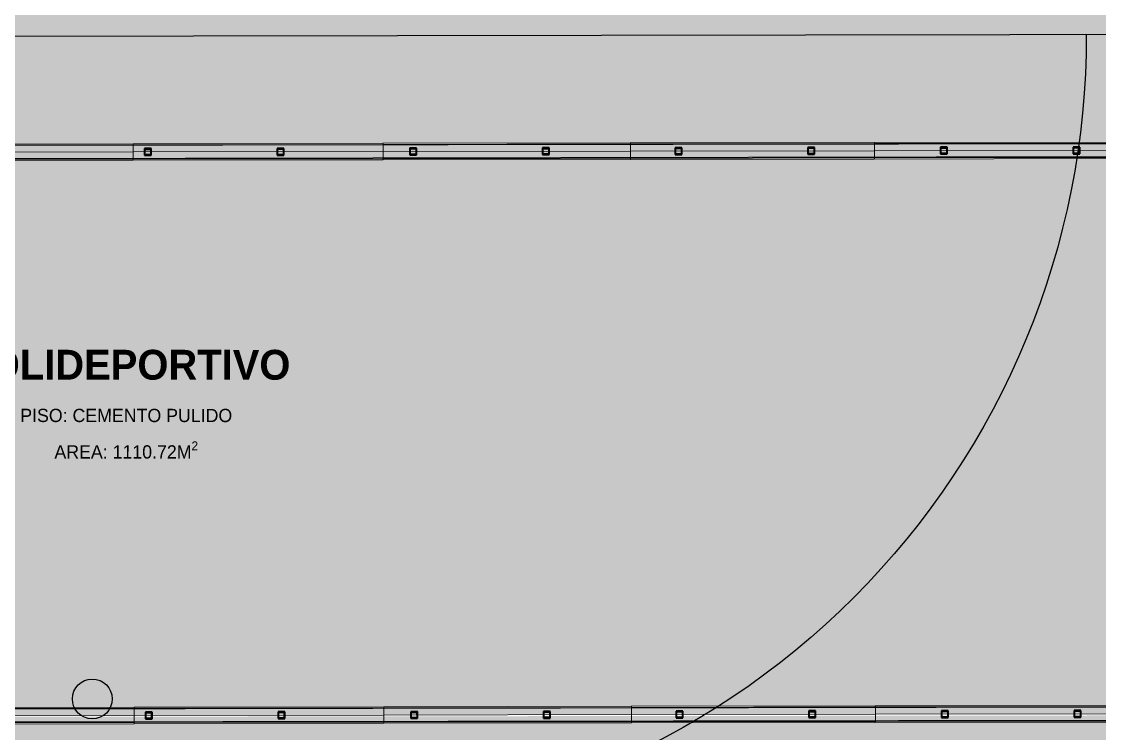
# Model space of a CAD drawing. Header units: inches. Extents: x 1693 to 10990, y 1878 to 5055.
# Drawn here: x 10308.17 to 10313.66, y 4368.1 to 4371.73 of the extents above; entities that cross this region are included whole.
import ezdxf

# ---------------------------------------------------------------- set-up
doc = ezdxf.new("R2010")
doc.units = ezdxf.units.IN
doc.linetypes.add('Rayas Pequeñas', pattern=[0.141111, 0.070556, -0.070556])
for name, color, linetype, lineweight in [('BLOQUE A-ZONAS_Pluma_Nº__1', 7, 'Continuous', 13), ('CUBIERTA CALAMINON Y TRANSLUCIDO_Pluma_Nº__19', 255, 'Continuous', 0), ('CUBIERTA CALAMINON Y TRANSLUCIDO_Pluma_Nº__60', 230, 'Continuous', 25)]:
    doc.layers.add(name, color=color, linetype=linetype, lineweight=lineweight)
doc.layers.add('BLOQUE E-MOBILIARIO', color=7, linetype='Continuous')
doc.layers.add('BLOQUE E-MOBILIARIO_Pluma_Nº__28', color=7, linetype='Continuous', lineweight=35, true_color=0xa80f02)
doc.layers.add('CUBIERTA CALAMINON Y TRANSLUCIDO_Pluma_Nº__4', color=7, linetype='Continuous', lineweight=13, true_color=0x029e21)
doc.styles.add('Estilo_Generado_1', font='arialbd.ttf')
doc.styles.add('Estilo_Generado_2', font='arial.ttf')
pattern_1 = [(45, (0, 0), (-0.079549513, 0.079549513), []), (45, (-0.02652, 0.02652), (-0.079549513, 0.079549513), [])]

# ---------------------------------------------------------------- blocks, each defined once
blk = doc.blocks.new('SHS Conf en Caliente V 23[75]', base_point=(-2.4743, -389.6491))
at = {"layer": 'BLOQUE E-MOBILIARIO', "linetype": 'Continuous', "lineweight": 0, "true_color": 0xffffff}
h = blk.add_hatch(dxfattribs=at)
h.set_pattern_fill('ACERO', style=0, pattern_type=2)
h.set_pattern_definition(pattern_1)
h.paths.add_polyline_path([(-2.4425, -389.6335), (-2.4898, -389.6174), (-2.506, -389.6647), (-2.4587, -389.6809)])
h.paths.add_polyline_path([(-2.4463, -389.6354), (-2.4606, -389.6771), (-2.5022, -389.6628), (-2.488, -389.6212)], flags=0)
at = {"layer": 'BLOQUE E-MOBILIARIO_Pluma_Nº__28', "color": 14, "linetype": 'Rayas Pequeñas', "lineweight": 35, "true_color": 0xa80f02}
for p, q in [((-2.4898, -389.6174), (-2.506, -389.6647)), ((-2.4425, -389.6335), (-2.4898, -389.6174)), ((-2.506, -389.6647), (-2.4587, -389.6809)), ((-2.5022, -389.6628), (-2.488, -389.6212)), ((-2.4606, -389.6771), (-2.5022, -389.6628)), ((-2.488, -389.6212), (-2.4463, -389.6354)), ((-2.4463, -389.6354), (-2.4606, -389.6771)), ((-2.4587, -389.6809), (-2.4425, -389.6335))]:
    blk.add_line(p, q, dxfattribs=at)
blk = doc.blocks.new('SHS Conf en Caliente V 23[76]', base_point=(-1.5279, -389.9723))
at = {"layer": 'BLOQUE E-MOBILIARIO', "linetype": 'Continuous', "lineweight": 0, "true_color": 0xffffff}
h = blk.add_hatch(dxfattribs=at)
h.set_pattern_fill('ACERO', style=0, pattern_type=2)
h.set_pattern_definition(pattern_1)
h.paths.add_polyline_path([(-1.4962, -389.9567), (-1.5435, -389.9405), (-1.5596, -389.9878), (-1.5123, -390.004)])
h.paths.add_polyline_path([(-1.5, -389.9585), (-1.5142, -390.0002), (-1.5558, -389.986), (-1.5416, -389.9443)], flags=0)
at = {"layer": 'BLOQUE E-MOBILIARIO_Pluma_Nº__28', "color": 14, "linetype": 'Rayas Pequeñas', "lineweight": 35, "true_color": 0xa80f02}
for p, q in [((-1.5435, -389.9405), (-1.5596, -389.9878)), ((-1.5558, -389.986), (-1.5416, -389.9443)), ((-1.4962, -389.9567), (-1.5435, -389.9405)), ((-1.5416, -389.9443), (-1.5, -389.9585)), ((-1.5596, -389.9878), (-1.5123, -390.004)), ((-1.5142, -390.0002), (-1.5558, -389.986)), ((-1.5, -389.9585), (-1.5142, -390.0002)), ((-1.5123, -390.004), (-1.4962, -389.9567))]:
    blk.add_line(p, q, dxfattribs=at)
blk = doc.blocks.new('SHS Conf en Caliente V 23[77]', base_point=(-0.5816, -390.2954))
at = {"layer": 'BLOQUE E-MOBILIARIO', "linetype": 'Continuous', "lineweight": 0, "true_color": 0xffffff}
h = blk.add_hatch(dxfattribs=at)
h.set_pattern_fill('ACERO', style=0, pattern_type=2)
h.set_pattern_definition(pattern_1)
h.paths.add_polyline_path([(-0.5498, -390.2798), (-0.5971, -390.2636), (-0.6133, -390.311), (-0.566, -390.3271)])
h.paths.add_polyline_path([(-0.5536, -390.2817), (-0.5678, -390.3233), (-0.6095, -390.3091), (-0.5953, -390.2675)], flags=0)
at = {"layer": 'BLOQUE E-MOBILIARIO_Pluma_Nº__28', "color": 14, "linetype": 'Rayas Pequeñas', "lineweight": 35, "true_color": 0xa80f02}
for p, q in [((-0.5971, -390.2636), (-0.6133, -390.311)), ((-0.6095, -390.3091), (-0.5953, -390.2675)), ((-0.5498, -390.2798), (-0.5971, -390.2636)), ((-0.5953, -390.2675), (-0.5536, -390.2817)), ((-0.6133, -390.311), (-0.566, -390.3271)), ((-0.5678, -390.3233), (-0.6095, -390.3091)), ((-0.5536, -390.2817), (-0.5678, -390.3233)), ((-0.566, -390.3271), (-0.5498, -390.2798))]:
    blk.add_line(p, q, dxfattribs=at)
blk = doc.blocks.new('SHS Conf en Caliente V 23[78]', base_point=(0.3648, -390.6185))
at = {"layer": 'BLOQUE E-MOBILIARIO', "linetype": 'Continuous', "lineweight": 0, "true_color": 0xffffff}
h = blk.add_hatch(dxfattribs=at)
h.set_pattern_fill('ACERO', style=0, pattern_type=2)
h.set_pattern_definition(pattern_1)
h.paths.add_polyline_path([(0.3965, -390.6029), (0.3492, -390.5868), (0.3331, -390.6341), (0.3804, -390.6503)])
h.paths.add_polyline_path([(0.3927, -390.6048), (0.3785, -390.6464), (0.3369, -390.6322), (0.3511, -390.5906)], flags=0)
at = {"layer": 'BLOQUE E-MOBILIARIO_Pluma_Nº__28', "color": 14, "linetype": 'Rayas Pequeñas', "lineweight": 35, "true_color": 0xa80f02}
for p, q in [((0.3492, -390.5868), (0.3331, -390.6341)), ((0.3369, -390.6322), (0.3511, -390.5906)), ((0.3965, -390.6029), (0.3492, -390.5868)), ((0.3511, -390.5906), (0.3927, -390.6048)), ((0.3331, -390.6341), (0.3804, -390.6503)), ((0.3785, -390.6464), (0.3369, -390.6322)), ((0.3927, -390.6048), (0.3785, -390.6464)), ((0.3804, -390.6503), (0.3965, -390.6029))]:
    blk.add_line(p, q, dxfattribs=at)
blk = doc.blocks.new('SHS Conf en Caliente V 23[79]', base_point=(1.3112, -390.9416))
at = {"layer": 'BLOQUE E-MOBILIARIO', "linetype": 'Continuous', "lineweight": 0, "true_color": 0xffffff}
h = blk.add_hatch(dxfattribs=at)
h.set_pattern_fill('ACERO', style=0, pattern_type=2)
h.set_pattern_definition(pattern_1)
h.paths.add_polyline_path([(1.3429, -390.9261), (1.2956, -390.9099), (1.2794, -390.9572), (1.3267, -390.9734)])
h.paths.add_polyline_path([(1.3391, -390.9279), (1.3249, -390.9696), (1.2832, -390.9554), (1.2974, -390.9137)], flags=0)
at = {"layer": 'BLOQUE E-MOBILIARIO_Pluma_Nº__28', "color": 14, "linetype": 'Rayas Pequeñas', "lineweight": 35, "true_color": 0xa80f02}
for p, q in [((1.2956, -390.9099), (1.2794, -390.9572)), ((1.2832, -390.9554), (1.2974, -390.9137)), ((1.3429, -390.9261), (1.2956, -390.9099)), ((1.2974, -390.9137), (1.3391, -390.9279)), ((1.2794, -390.9572), (1.3267, -390.9734)), ((1.3249, -390.9696), (1.2832, -390.9554)), ((1.3391, -390.9279), (1.3249, -390.9696)), ((1.3267, -390.9734), (1.3429, -390.9261))]:
    blk.add_line(p, q, dxfattribs=at)
blk = doc.blocks.new('SHS Conf en Caliente V 23[80]', base_point=(2.2575, -391.2648))
at = {"layer": 'BLOQUE E-MOBILIARIO', "linetype": 'Continuous', "lineweight": 0, "true_color": 0xffffff}
h = blk.add_hatch(dxfattribs=at)
h.set_pattern_fill('ACERO', style=0, pattern_type=2)
h.set_pattern_definition(pattern_1)
h.paths.add_polyline_path([(2.2892, -391.2492), (2.2419, -391.233), (2.2258, -391.2804), (2.2731, -391.2965)])
h.paths.add_polyline_path([(2.2854, -391.2511), (2.2712, -391.2927), (2.2296, -391.2785), (2.2438, -391.2368)], flags=0)
at = {"layer": 'BLOQUE E-MOBILIARIO_Pluma_Nº__28', "color": 14, "linetype": 'Rayas Pequeñas', "lineweight": 35, "true_color": 0xa80f02}
for p, q in [((2.2419, -391.233), (2.2258, -391.2804)), ((2.2296, -391.2785), (2.2438, -391.2368)), ((2.2892, -391.2492), (2.2419, -391.233)), ((2.2438, -391.2368), (2.2854, -391.2511)), ((2.2258, -391.2804), (2.2731, -391.2965)), ((2.2712, -391.2927), (2.2296, -391.2785)), ((2.2854, -391.2511), (2.2712, -391.2927)), ((2.2731, -391.2965), (2.2892, -391.2492))]:
    blk.add_line(p, q, dxfattribs=at)
blk = doc.blocks.new('SHS Conf en Caliente V 23[81]', base_point=(3.2039, -391.5879))
at = {"layer": 'BLOQUE E-MOBILIARIO', "linetype": 'Continuous', "lineweight": 0, "true_color": 0xffffff}
h = blk.add_hatch(dxfattribs=at)
h.set_pattern_fill('ACERO', style=0, pattern_type=2)
h.set_pattern_definition(pattern_1)
h.paths.add_polyline_path([(3.2356, -391.5723), (3.1883, -391.5562), (3.1721, -391.6035), (3.2194, -391.6196)])
h.paths.add_polyline_path([(3.2318, -391.5742), (3.2176, -391.6158), (3.1759, -391.6016), (3.1902, -391.56)], flags=0)
at = {"layer": 'BLOQUE E-MOBILIARIO_Pluma_Nº__28', "color": 14, "linetype": 'Rayas Pequeñas', "lineweight": 35, "true_color": 0xa80f02}
for p, q in [((3.1883, -391.5562), (3.1721, -391.6035)), ((3.1759, -391.6016), (3.1902, -391.56)), ((3.2356, -391.5723), (3.1883, -391.5562)), ((3.1902, -391.56), (3.2318, -391.5742)), ((3.1721, -391.6035), (3.2194, -391.6196)), ((3.2176, -391.6158), (3.1759, -391.6016)), ((3.2318, -391.5742), (3.2176, -391.6158)), ((3.2194, -391.6196), (3.2356, -391.5723))]:
    blk.add_line(p, q, dxfattribs=at)
blk = doc.blocks.new('SHS Conf en Caliente V 23[82]', base_point=(4.1502, -391.911))
at = {"layer": 'BLOQUE E-MOBILIARIO', "linetype": 'Continuous', "lineweight": 0, "true_color": 0xffffff}
h = blk.add_hatch(dxfattribs=at)
h.set_pattern_fill('ACERO', style=0, pattern_type=2)
h.set_pattern_definition(pattern_1)
h.paths.add_polyline_path([(4.182, -391.8954), (4.1346, -391.8793), (4.1185, -391.9266), (4.1658, -391.9428)])
h.paths.add_polyline_path([(4.1782, -391.8973), (4.1639, -391.939), (4.1223, -391.9247), (4.1365, -391.8831)], flags=0)
at = {"layer": 'BLOQUE E-MOBILIARIO_Pluma_Nº__28', "color": 14, "linetype": 'Rayas Pequeñas', "lineweight": 35, "true_color": 0xa80f02}
for p, q in [((4.1346, -391.8793), (4.1185, -391.9266)), ((4.1223, -391.9247), (4.1365, -391.8831)), ((4.182, -391.8954), (4.1346, -391.8793)), ((4.1365, -391.8831), (4.1782, -391.8973)), ((4.1185, -391.9266), (4.1658, -391.9428)), ((4.1639, -391.939), (4.1223, -391.9247)), ((4.1782, -391.8973), (4.1639, -391.939)), ((4.1658, -391.9428), (4.182, -391.8954))]:
    blk.add_line(p, q, dxfattribs=at)
blk = doc.blocks.new('SHS Conf en Caliente V 23[104]', base_point=(-3.8476, -393.6711))
at = {"layer": 'BLOQUE E-MOBILIARIO', "linetype": 'Continuous', "lineweight": 0, "true_color": 0xffffff}
h = blk.add_hatch(dxfattribs=at)
h.set_pattern_fill('ACERO', style=0, pattern_type=2)
h.set_pattern_definition(pattern_1)
h.paths.add_polyline_path([(-3.8158, -393.6556), (-3.8631, -393.6394), (-3.8793, -393.6867), (-3.832, -393.7029)])
h.paths.add_polyline_path([(-3.8196, -393.6574), (-3.8338, -393.6991), (-3.8755, -393.6849), (-3.8613, -393.6432)], flags=0)
at = {"layer": 'BLOQUE E-MOBILIARIO_Pluma_Nº__28', "color": 14, "linetype": 'Rayas Pequeñas', "lineweight": 35, "true_color": 0xa80f02}
for p, q in [((-3.8631, -393.6394), (-3.8793, -393.6867)), ((-3.8755, -393.6849), (-3.8613, -393.6432)), ((-3.8158, -393.6556), (-3.8631, -393.6394)), ((-3.8613, -393.6432), (-3.8196, -393.6574)), ((-3.8196, -393.6574), (-3.8338, -393.6991)), ((-3.832, -393.7029), (-3.8158, -393.6556)), ((-3.8793, -393.6867), (-3.832, -393.7029)), ((-3.8338, -393.6991), (-3.8755, -393.6849))]:
    blk.add_line(p, q, dxfattribs=at)
blk = doc.blocks.new('SHS Conf en Caliente V 23[105]', base_point=(-2.9012, -393.9943))
at = {"layer": 'BLOQUE E-MOBILIARIO', "linetype": 'Continuous', "lineweight": 0, "true_color": 0xffffff}
h = blk.add_hatch(dxfattribs=at)
h.set_pattern_fill('ACERO', style=0, pattern_type=2)
h.set_pattern_definition(pattern_1)
h.paths.add_polyline_path([(-2.8695, -393.9787), (-2.9168, -393.9625), (-2.9329, -394.0098), (-2.8856, -394.026)])
h.paths.add_polyline_path([(-2.8733, -393.9806), (-2.8875, -394.0222), (-2.9291, -394.008), (-2.9149, -393.9663)], flags=0)
at = {"layer": 'BLOQUE E-MOBILIARIO_Pluma_Nº__28', "color": 14, "linetype": 'Rayas Pequeñas', "lineweight": 35, "true_color": 0xa80f02}
for p, q in [((-2.9168, -393.9625), (-2.9329, -394.0098)), ((-2.9291, -394.008), (-2.9149, -393.9663)), ((-2.8695, -393.9787), (-2.9168, -393.9625)), ((-2.9149, -393.9663), (-2.8733, -393.9806)), ((-2.8733, -393.9806), (-2.8875, -394.0222)), ((-2.8856, -394.026), (-2.8695, -393.9787)), ((-2.9329, -394.0098), (-2.8856, -394.026)), ((-2.8875, -394.0222), (-2.9291, -394.008))]:
    blk.add_line(p, q, dxfattribs=at)
blk = doc.blocks.new('SHS Conf en Caliente V 23[106]', base_point=(-1.9548, -394.3174))
at = {"layer": 'BLOQUE E-MOBILIARIO', "linetype": 'Continuous', "lineweight": 0, "true_color": 0xffffff}
h = blk.add_hatch(dxfattribs=at)
h.set_pattern_fill('ACERO', style=0, pattern_type=2)
h.set_pattern_definition(pattern_1)
h.paths.add_polyline_path([(-1.9231, -394.3018), (-1.9704, -394.2857), (-1.9866, -394.333), (-1.9393, -394.3491)])
h.paths.add_polyline_path([(-1.9269, -394.3037), (-1.9411, -394.3453), (-1.9828, -394.3311), (-1.9686, -394.2895)], flags=0)
at = {"layer": 'BLOQUE E-MOBILIARIO_Pluma_Nº__28', "color": 14, "linetype": 'Rayas Pequeñas', "lineweight": 35, "true_color": 0xa80f02}
for p, q in [((-1.9704, -394.2857), (-1.9866, -394.333)), ((-1.9828, -394.3311), (-1.9686, -394.2895)), ((-1.9411, -394.3453), (-1.9828, -394.3311)), ((-1.9231, -394.3018), (-1.9704, -394.2857)), ((-1.9686, -394.2895), (-1.9269, -394.3037)), ((-1.9269, -394.3037), (-1.9411, -394.3453)), ((-1.9393, -394.3491), (-1.9231, -394.3018)), ((-1.9866, -394.333), (-1.9393, -394.3491))]:
    blk.add_line(p, q, dxfattribs=at)
blk = doc.blocks.new('SHS Conf en Caliente V 23[107]', base_point=(-1.0085, -394.6405))
at = {"layer": 'BLOQUE E-MOBILIARIO', "linetype": 'Continuous', "lineweight": 0, "true_color": 0xffffff}
h = blk.add_hatch(dxfattribs=at)
h.set_pattern_fill('ACERO', style=0, pattern_type=2)
h.set_pattern_definition(pattern_1)
h.paths.add_polyline_path([(-0.9768, -394.6249), (-1.0241, -394.6088), (-1.0402, -394.6561), (-0.9929, -394.6723)])
h.paths.add_polyline_path([(-0.9806, -394.6268), (-0.9948, -394.6685), (-1.0364, -394.6542), (-1.0222, -394.6126)], flags=0)
at = {"layer": 'BLOQUE E-MOBILIARIO_Pluma_Nº__28', "color": 14, "linetype": 'Rayas Pequeñas', "lineweight": 35, "true_color": 0xa80f02}
for p, q in [((-1.0241, -394.6088), (-1.0402, -394.6561)), ((-1.0402, -394.6561), (-0.9929, -394.6723)), ((-1.0364, -394.6542), (-1.0222, -394.6126)), ((-0.9948, -394.6685), (-1.0364, -394.6542)), ((-0.9768, -394.6249), (-1.0241, -394.6088)), ((-1.0222, -394.6126), (-0.9806, -394.6268)), ((-0.9806, -394.6268), (-0.9948, -394.6685)), ((-0.9929, -394.6723), (-0.9768, -394.6249))]:
    blk.add_line(p, q, dxfattribs=at)
blk = doc.blocks.new('SHS Conf en Caliente V 23[108]', base_point=(-0.0621, -394.9637))
at = {"layer": 'BLOQUE E-MOBILIARIO', "linetype": 'Continuous', "lineweight": 0, "true_color": 0xffffff}
h = blk.add_hatch(dxfattribs=at)
h.set_pattern_fill('ACERO', style=0, pattern_type=2)
h.set_pattern_definition(pattern_1)
h.paths.add_polyline_path([(-0.0304, -394.9481), (-0.0777, -394.9319), (-0.0939, -394.9792), (-0.0466, -394.9954)])
h.paths.add_polyline_path([(-0.0342, -394.9499), (-0.0484, -394.9916), (-0.0901, -394.9774), (-0.0758, -394.9357)], flags=0)
at = {"layer": 'BLOQUE E-MOBILIARIO_Pluma_Nº__28', "color": 14, "linetype": 'Rayas Pequeñas', "lineweight": 35, "true_color": 0xa80f02}
for p, q in [((-0.0777, -394.9319), (-0.0939, -394.9792)), ((-0.0939, -394.9792), (-0.0466, -394.9954)), ((-0.0901, -394.9774), (-0.0758, -394.9357)), ((-0.0484, -394.9916), (-0.0901, -394.9774)), ((-0.0304, -394.9481), (-0.0777, -394.9319)), ((-0.0758, -394.9357), (-0.0342, -394.9499)), ((-0.0342, -394.9499), (-0.0484, -394.9916)), ((-0.0466, -394.9954), (-0.0304, -394.9481))]:
    blk.add_line(p, q, dxfattribs=at)
blk = doc.blocks.new('SHS Conf en Caliente V 23[109]', base_point=(0.8842, -395.2868))
at = {"layer": 'BLOQUE E-MOBILIARIO', "linetype": 'Continuous', "lineweight": 0, "true_color": 0xffffff}
h = blk.add_hatch(dxfattribs=at)
h.set_pattern_fill('ACERO', style=0, pattern_type=2)
h.set_pattern_definition(pattern_1)
h.paths.add_polyline_path([(0.916, -395.2712), (0.8686, -395.255), (0.8525, -395.3024), (0.8998, -395.3185)])
h.paths.add_polyline_path([(0.9121, -395.2731), (0.8979, -395.3147), (0.8563, -395.3005), (0.8705, -395.2589)], flags=0)
at = {"layer": 'BLOQUE E-MOBILIARIO_Pluma_Nº__28', "color": 14, "linetype": 'Rayas Pequeñas', "lineweight": 35, "true_color": 0xa80f02}
for p, q in [((0.8686, -395.255), (0.8525, -395.3024)), ((0.8525, -395.3024), (0.8998, -395.3185)), ((0.8563, -395.3005), (0.8705, -395.2589)), ((0.8979, -395.3147), (0.8563, -395.3005)), ((0.916, -395.2712), (0.8686, -395.255)), ((0.8705, -395.2589), (0.9121, -395.2731)), ((0.9121, -395.2731), (0.8979, -395.3147)), ((0.8998, -395.3185), (0.916, -395.2712))]:
    blk.add_line(p, q, dxfattribs=at)
blk = doc.blocks.new('SHS Conf en Caliente V 23[110]', base_point=(1.8306, -395.6099))
at = {"layer": 'BLOQUE E-MOBILIARIO', "linetype": 'Continuous', "lineweight": 0, "true_color": 0xffffff}
h = blk.add_hatch(dxfattribs=at)
h.set_pattern_fill('ACERO', style=0, pattern_type=2)
h.set_pattern_definition(pattern_1)
h.paths.add_polyline_path([(1.8623, -395.5943), (1.815, -395.5782), (1.7988, -395.6255), (1.8462, -395.6416)])
h.paths.add_polyline_path([(1.8585, -395.5962), (1.8443, -395.6378), (1.8026, -395.6236), (1.8169, -395.582)], flags=0)
at = {"layer": 'BLOQUE E-MOBILIARIO_Pluma_Nº__28', "color": 14, "linetype": 'Rayas Pequeñas', "lineweight": 35, "true_color": 0xa80f02}
for p, q in [((1.815, -395.5782), (1.7988, -395.6255)), ((1.7988, -395.6255), (1.8462, -395.6416)), ((1.8026, -395.6236), (1.8169, -395.582)), ((1.8443, -395.6378), (1.8026, -395.6236)), ((1.8623, -395.5943), (1.815, -395.5782)), ((1.8169, -395.582), (1.8585, -395.5962)), ((1.8585, -395.5962), (1.8443, -395.6378)), ((1.8462, -395.6416), (1.8623, -395.5943))]:
    blk.add_line(p, q, dxfattribs=at)
blk = doc.blocks.new('SHS Conf en Caliente V 23[111]', base_point=(2.7769, -395.933))
at = {"layer": 'BLOQUE E-MOBILIARIO', "linetype": 'Continuous', "lineweight": 0, "true_color": 0xffffff}
h = blk.add_hatch(dxfattribs=at)
h.set_pattern_fill('ACERO', style=0, pattern_type=2)
h.set_pattern_definition(pattern_1)
h.paths.add_polyline_path([(2.8087, -395.9175), (2.7613, -395.9013), (2.7452, -395.9486), (2.7925, -395.9648)])
h.paths.add_polyline_path([(2.8049, -395.9193), (2.7906, -395.961), (2.749, -395.9467), (2.7632, -395.9051)], flags=0)
at = {"layer": 'BLOQUE E-MOBILIARIO_Pluma_Nº__28', "color": 14, "linetype": 'Rayas Pequeñas', "lineweight": 35, "true_color": 0xa80f02}
for p, q in [((2.7613, -395.9013), (2.7452, -395.9486)), ((2.7452, -395.9486), (2.7925, -395.9648)), ((2.749, -395.9467), (2.7632, -395.9051)), ((2.7906, -395.961), (2.749, -395.9467)), ((2.8087, -395.9175), (2.7613, -395.9013)), ((2.7632, -395.9051), (2.8049, -395.9193)), ((2.8049, -395.9193), (2.7906, -395.961)), ((2.7925, -395.9648), (2.8087, -395.9175))]:
    blk.add_line(p, q, dxfattribs=at)

msp = doc.modelspace()

# ---------------------------------------------------------------- hatches: boundary and pattern name
at = {"layer": 'CUBIERTA CALAMINON Y TRANSLUCIDO_Pluma_Nº__19', "linetype": 'Continuous', "lineweight": 0}
h = msp.add_hatch(color=255, dxfattribs=at)
h.set_gradient(color1=(199, 200, 202), color2=(0, 0, 0), one_color=1, name='INVCYLINDER')
h.paths.add_polyline_path([(10295.9406, 4374.2475), (10295.9395, 4371.009), (10295.9393, 4371.009), (10297.8474, 4371.0087), (10317.9796, 4371.0778), (10317.9776, 4374.2738)])
h = msp.add_hatch(color=255, dxfattribs=at)
h.set_gradient(color1=(255, 255, 255), color2=(0, 0, 0), one_color=1, name='INVCYLINDER')
h.paths.add_polyline_path([(10295.946, 4371.041), (10295.9443, 4368.1721), (10317.9842, 4368.2089), (10317.983, 4371.0673)])
h = msp.add_hatch(color=255, dxfattribs=at)
h.set_gradient(color1=(199, 200, 202), color2=(0, 0, 0), one_color=1, name='INVCYLINDER')
h.paths.add_polyline_path([(10295.9508, 4368.1721), (10295.949, 4365.3032), (10317.9889, 4365.34), (10317.9878, 4368.1984)])

# ---------------------------------------------------------------- linework, layer by layer
at = {"layer": 'CUBIERTA CALAMINON Y TRANSLUCIDO_Pluma_Nº__4', "color": 104, "linetype": 'Continuous', "lineweight": 5, "true_color": 0x029e21, "flags": 128}
for points in [[(10297.1504, 4371.0798), (10297.7401, 4371.0808), (10298.8557, 4371.0827), (10300.0108, 4371.0846), (10301.2002, 4371.0866), (10302.4184, 4371.0886), (10303.6598, 4371.0907), (10304.9186, 4371.0928), (10306.1892, 4371.0949), (10307.4656, 4371.0971), (10308.742, 4371.0992), (10310.0126, 4371.1013), (10311.2714, 4371.1034), (10312.5128, 4371.1055), (10313.731, 4371.1075), (10314.9204, 4371.1095), (10316.0755, 4371.1114), (10317.1911, 4371.1133), (10317.7807, 4371.1143)], [(10317.7781, 4371.1197), (10316.073, 4371.1168), (10314.9182, 4371.1149), (10313.7292, 4371.1129), (10312.5113, 4371.1109), (10311.2703, 4371.1088), (10310.0118, 4371.1067), (10308.7416, 4371.1046), (10307.4656, 4371.1025), (10306.1895, 4371.1003), (10304.9193, 4371.0982), (10303.6608, 4371.0961), (10302.4198, 4371.094), (10301.202, 4371.092), (10300.013, 4371.09), (10298.8581, 4371.0881), (10297.1531, 4371.0852)], [(10315.753, 4371.1109), (10314.9204, 4371.1095), (10313.731, 4371.1075), (10312.5128, 4371.1055), (10311.2714, 4371.1034), (10310.0126, 4371.1013), (10308.742, 4371.0992), (10307.4656, 4371.0971), (10306.1892, 4371.0949), (10304.9186, 4371.0928), (10303.6598, 4371.0907), (10302.4184, 4371.0886), (10301.2002, 4371.0866), (10300.0108, 4371.0846), (10299.1782, 4371.0832)], [(10315.7403, 4371.1163), (10314.9182, 4371.1149), (10313.7292, 4371.1129), (10312.5113, 4371.1109), (10311.2703, 4371.1088), (10310.0118, 4371.1067), (10308.7416, 4371.1046), (10307.4656, 4371.1025), (10306.1895, 4371.1003), (10304.9193, 4371.0982), (10303.6608, 4371.0961), (10302.4198, 4371.094), (10301.202, 4371.092), (10300.013, 4371.09), (10299.1908, 4371.0886)], [(10308.7416, 4371.1046), (10308.7417, 4371.1045), (10308.7418, 4371.1042), (10308.7418, 4371.1037), (10308.7419, 4371.103), (10308.7419, 4371.1022), (10308.742, 4371.1012), (10308.742, 4371.1002), (10308.742, 4371.0992), (10308.7421, 4371.0624), (10308.7421, 4371.0256), (10308.7421, 4371.0245), (10308.7421, 4371.0235), (10308.7421, 4371.0226), (10308.742, 4371.0218), (10308.742, 4371.0211), (10308.7419, 4371.0206), (10308.7418, 4371.0203), (10308.7418, 4371.0202)], [(10308.7416, 4371.1046), (10308.7417, 4371.1045), (10308.7418, 4371.1042), (10308.7418, 4371.1037), (10308.7419, 4371.103), (10308.7419, 4371.1022), (10308.742, 4371.1012), (10308.742, 4371.1002), (10308.742, 4371.0992), (10308.7421, 4371.0624), (10308.7421, 4371.0256), (10308.7421, 4371.0245), (10308.7421, 4371.0235), (10308.7421, 4371.0226), (10308.742, 4371.0218), (10308.742, 4371.0211), (10308.7419, 4371.0206), (10308.7418, 4371.0203), (10308.7418, 4371.0202)], [(10310.0118, 4371.1067), (10310.012, 4371.1066), (10310.0121, 4371.1063), (10310.0122, 4371.1058), (10310.0123, 4371.1051), (10310.0124, 4371.1043), (10310.0125, 4371.1034), (10310.0125, 4371.1024), (10310.0126, 4371.1013), (10310.0126, 4371.0645), (10310.0127, 4371.0277), (10310.0127, 4371.0267), (10310.0126, 4371.0257), (10310.0126, 4371.0247), (10310.0125, 4371.0239), (10310.0124, 4371.0232), (10310.0122, 4371.0227), (10310.0121, 4371.0224), (10310.012, 4371.0223)], [(10310.0118, 4371.1067), (10310.012, 4371.1066), (10310.0121, 4371.1063), (10310.0122, 4371.1058), (10310.0123, 4371.1051), (10310.0124, 4371.1043), (10310.0125, 4371.1034), (10310.0125, 4371.1024), (10310.0126, 4371.1013), (10310.0126, 4371.0645), (10310.0127, 4371.0277), (10310.0127, 4371.0267), (10310.0126, 4371.0257), (10310.0126, 4371.0247), (10310.0125, 4371.0239), (10310.0124, 4371.0232), (10310.0122, 4371.0227), (10310.0121, 4371.0224), (10310.012, 4371.0223)], [(10311.2703, 4371.1088), (10311.2705, 4371.1087), (10311.2707, 4371.1084), (10311.2709, 4371.1079), (10311.2711, 4371.1072), (10311.2712, 4371.1064), (10311.2713, 4371.1055), (10311.2714, 4371.1045), (10311.2714, 4371.1034), (10311.2715, 4371.0666), (10311.2715, 4371.0298), (10311.2715, 4371.0288), (10311.2715, 4371.0278), (10311.2714, 4371.0268), (10311.2712, 4371.026), (10311.2711, 4371.0253), (10311.2709, 4371.0248), (10311.2707, 4371.0245), (10311.2705, 4371.0244)], [(10311.2703, 4371.1088), (10311.2705, 4371.1087), (10311.2707, 4371.1084), (10311.2709, 4371.1079), (10311.2711, 4371.1072), (10311.2712, 4371.1064), (10311.2713, 4371.1055), (10311.2714, 4371.1045), (10311.2714, 4371.1034), (10311.2715, 4371.0666), (10311.2715, 4371.0298), (10311.2715, 4371.0288), (10311.2715, 4371.0278), (10311.2714, 4371.0268), (10311.2712, 4371.026), (10311.2711, 4371.0253), (10311.2709, 4371.0248), (10311.2707, 4371.0245), (10311.2705, 4371.0244)], [(10312.5113, 4371.1109), (10312.5116, 4371.1108), (10312.5119, 4371.1105), (10312.5121, 4371.11), (10312.5124, 4371.1093), (10312.5125, 4371.1085), (10312.5127, 4371.1075), (10312.5128, 4371.1065), (10312.5128, 4371.1055), (10312.5128, 4371.0687), (10312.5129, 4371.0319), (10312.5129, 4371.0308), (10312.5128, 4371.0298), (10312.5127, 4371.0289), (10312.5125, 4371.0281), (10312.5123, 4371.0274), (10312.512, 4371.0269), (10312.5117, 4371.0266), (10312.5115, 4371.0265)], [(10312.5113, 4371.1109), (10312.5116, 4371.1108), (10312.5119, 4371.1105), (10312.5121, 4371.11), (10312.5124, 4371.1093), (10312.5125, 4371.1085), (10312.5127, 4371.1075), (10312.5128, 4371.1065), (10312.5128, 4371.1055), (10312.5128, 4371.0687), (10312.5129, 4371.0319), (10312.5129, 4371.0308), (10312.5128, 4371.0298), (10312.5127, 4371.0289), (10312.5125, 4371.0281), (10312.5123, 4371.0274), (10312.512, 4371.0269), (10312.5117, 4371.0266), (10312.5115, 4371.0265)], [(10317.7809, 4371.0407), (10316.0756, 4371.0378), (10314.9205, 4371.0359), (10313.7311, 4371.0339), (10312.5129, 4371.0319), (10311.2715, 4371.0298), (10310.0127, 4371.0277), (10308.7421, 4371.0256), (10307.4657, 4371.0235), (10306.1893, 4371.0213), (10304.9187, 4371.0192), (10303.6599, 4371.0171), (10302.4185, 4371.015), (10301.2003, 4371.013), (10300.0109, 4371.011), (10298.8558, 4371.0091), (10297.1506, 4371.0062)], [(10317.7782, 4371.0353), (10316.0732, 4371.0324), (10314.9183, 4371.0305), (10313.7293, 4371.0285), (10312.5115, 4371.0265), (10311.2705, 4371.0244), (10310.012, 4371.0223), (10308.7418, 4371.0202), (10307.4657, 4371.0181), (10306.1897, 4371.0159), (10304.9195, 4371.0138), (10303.661, 4371.0117), (10302.42, 4371.0096), (10301.2021, 4371.0076), (10300.0131, 4371.0056), (10298.8583, 4371.0037), (10297.1532, 4371.0008)], [(10315.7531, 4371.0373), (10314.9205, 4371.0359), (10313.7311, 4371.0339), (10312.5129, 4371.0319), (10311.2715, 4371.0298), (10310.0127, 4371.0277), (10308.7421, 4371.0256), (10307.4657, 4371.0235), (10306.1893, 4371.0213), (10304.9187, 4371.0192), (10303.6599, 4371.0171), (10302.4185, 4371.015), (10301.2003, 4371.013), (10300.0109, 4371.011), (10299.1783, 4371.0096)], [(10317.1911, 4371.0765), (10316.0756, 4371.0746), (10314.9204, 4371.0727), (10313.731, 4371.0707), (10312.5128, 4371.0687), (10311.2715, 4371.0666), (10310.0126, 4371.0645), (10308.7421, 4371.0624), (10307.4792, 4371.0603)], [(10315.7531, 4371.0741), (10314.9204, 4371.0727), (10313.731, 4371.0707), (10312.5128, 4371.0687), (10311.2715, 4371.0666), (10310.0126, 4371.0645), (10308.7421, 4371.0624), (10307.4792, 4371.0603)], [(10315.7405, 4371.0319), (10314.9183, 4371.0305), (10313.7293, 4371.0285), (10312.5115, 4371.0265), (10311.2705, 4371.0244), (10310.012, 4371.0223), (10308.7418, 4371.0202), (10307.4657, 4371.0181), (10306.1897, 4371.0159), (10304.9195, 4371.0138), (10303.661, 4371.0117), (10302.42, 4371.0096), (10301.2021, 4371.0076), (10300.0131, 4371.0056), (10299.191, 4371.0043)], [(10297.1552, 4368.2109), (10297.7449, 4368.2119), (10298.8605, 4368.2137), (10300.0156, 4368.2157), (10301.205, 4368.2177), (10302.4232, 4368.2197), (10303.6646, 4368.2218), (10304.9234, 4368.2239), (10306.194, 4368.226), (10307.4704, 4368.2281), (10308.7468, 4368.2303), (10310.0174, 4368.2324), (10311.2762, 4368.2345), (10312.5176, 4368.2366), (10313.7358, 4368.2386), (10314.9251, 4368.2406), (10316.0803, 4368.2425), (10317.1959, 4368.2444), (10317.7855, 4368.2453)], [(10317.7829, 4368.2507), (10316.0778, 4368.2479), (10314.923, 4368.246), (10313.7339, 4368.244), (10312.5161, 4368.242), (10311.2751, 4368.2399), (10310.0166, 4368.2378), (10308.7464, 4368.2357), (10307.4704, 4368.2335), (10306.1943, 4368.2314), (10304.9241, 4368.2293), (10303.6656, 4368.2272), (10302.4246, 4368.2251), (10301.2068, 4368.2231), (10300.0177, 4368.2211), (10298.8629, 4368.2192), (10297.1579, 4368.2163)], [(10315.7578, 4368.242), (10314.9251, 4368.2406), (10313.7358, 4368.2386), (10312.5176, 4368.2366), (10311.2762, 4368.2345), (10310.0174, 4368.2324), (10308.7468, 4368.2303), (10307.4704, 4368.2281), (10306.194, 4368.226), (10304.9234, 4368.2239), (10303.6646, 4368.2218), (10302.4232, 4368.2197), (10301.205, 4368.2177), (10300.0156, 4368.2157), (10299.183, 4368.2143)], [(10315.7451, 4368.2473), (10314.923, 4368.246), (10313.7339, 4368.244), (10312.5161, 4368.242), (10311.2751, 4368.2399), (10310.0166, 4368.2378), (10308.7464, 4368.2357), (10307.4704, 4368.2335), (10306.1943, 4368.2314), (10304.9241, 4368.2293), (10303.6656, 4368.2272), (10302.4246, 4368.2251), (10301.2068, 4368.2231), (10300.0177, 4368.2211), (10299.1956, 4368.2197)], [(10308.7464, 4368.2357), (10308.7465, 4368.2356), (10308.7466, 4368.2352), (10308.7466, 4368.2347), (10308.7467, 4368.2341), (10308.7467, 4368.2333), (10308.7468, 4368.2323), (10308.7468, 4368.2313), (10308.7468, 4368.2303), (10308.7469, 4368.1935), (10308.7469, 4368.1567), (10308.7469, 4368.1556), (10308.7469, 4368.1546), (10308.7469, 4368.1537), (10308.7468, 4368.1529), (10308.7468, 4368.1522), (10308.7467, 4368.1517), (10308.7466, 4368.1514), (10308.7466, 4368.1513)], [(10308.7464, 4368.2357), (10308.7465, 4368.2356), (10308.7466, 4368.2352), (10308.7466, 4368.2347), (10308.7467, 4368.2341), (10308.7467, 4368.2333), (10308.7468, 4368.2323), (10308.7468, 4368.2313), (10308.7468, 4368.2303), (10308.7469, 4368.1935), (10308.7469, 4368.1567), (10308.7469, 4368.1556), (10308.7469, 4368.1546), (10308.7469, 4368.1537), (10308.7468, 4368.1529), (10308.7468, 4368.1522), (10308.7467, 4368.1517), (10308.7466, 4368.1514), (10308.7466, 4368.1513)], [(10310.0166, 4368.2378), (10310.0168, 4368.2377), (10310.0169, 4368.2374), (10310.017, 4368.2369), (10310.0171, 4368.2362), (10310.0172, 4368.2354), (10310.0173, 4368.2344), (10310.0173, 4368.2334), (10310.0174, 4368.2324), (10310.0174, 4368.1956), (10310.0175, 4368.1588), (10310.0175, 4368.1577), (10310.0174, 4368.1567), (10310.0174, 4368.1558), (10310.0173, 4368.155), (10310.0172, 4368.1543), (10310.017, 4368.1538), (10310.0169, 4368.1535), (10310.0168, 4368.1534)], [(10310.0166, 4368.2378), (10310.0168, 4368.2377), (10310.0169, 4368.2374), (10310.017, 4368.2369), (10310.0171, 4368.2362), (10310.0172, 4368.2354), (10310.0173, 4368.2344), (10310.0173, 4368.2334), (10310.0174, 4368.2324), (10310.0174, 4368.1956), (10310.0175, 4368.1588), (10310.0175, 4368.1577), (10310.0174, 4368.1567), (10310.0174, 4368.1558), (10310.0173, 4368.155), (10310.0172, 4368.1543), (10310.017, 4368.1538), (10310.0169, 4368.1535), (10310.0168, 4368.1534)], [(10311.2751, 4368.2399), (10311.2753, 4368.2398), (10311.2755, 4368.2395), (10311.2757, 4368.239), (10311.2759, 4368.2383), (10311.276, 4368.2375), (10311.2761, 4368.2365), (10311.2762, 4368.2355), (10311.2762, 4368.2345), (10311.2763, 4368.1977), (10311.2763, 4368.1609), (10311.2763, 4368.1598), (10311.2762, 4368.1588), (10311.2761, 4368.1579), (10311.276, 4368.1571), (10311.2759, 4368.1564), (10311.2757, 4368.1559), (10311.2755, 4368.1556), (10311.2752, 4368.1555)], [(10311.2751, 4368.2399), (10311.2753, 4368.2398), (10311.2755, 4368.2395), (10311.2757, 4368.239), (10311.2759, 4368.2383), (10311.276, 4368.2375), (10311.2761, 4368.2365), (10311.2762, 4368.2355), (10311.2762, 4368.2345), (10311.2763, 4368.1977), (10311.2763, 4368.1609), (10311.2763, 4368.1598), (10311.2762, 4368.1588), (10311.2761, 4368.1579), (10311.276, 4368.1571), (10311.2759, 4368.1564), (10311.2757, 4368.1559), (10311.2755, 4368.1556), (10311.2752, 4368.1555)], [(10312.5161, 4368.242), (10312.5164, 4368.2418), (10312.5167, 4368.2415), (10312.5169, 4368.241), (10312.5171, 4368.2404), (10312.5173, 4368.2396), (10312.5175, 4368.2386), (10312.5175, 4368.2376), (10312.5176, 4368.2366), (10312.5176, 4368.1998), (10312.5177, 4368.163), (10312.5177, 4368.1619), (10312.5176, 4368.1609), (10312.5175, 4368.16), (10312.5173, 4368.1592), (10312.5171, 4368.1585), (10312.5168, 4368.158), (10312.5165, 4368.1577), (10312.5163, 4368.1576)], [(10312.5161, 4368.242), (10312.5164, 4368.2418), (10312.5167, 4368.2415), (10312.5169, 4368.241), (10312.5171, 4368.2404), (10312.5173, 4368.2396), (10312.5175, 4368.2386), (10312.5175, 4368.2376), (10312.5176, 4368.2366), (10312.5176, 4368.1998), (10312.5177, 4368.163), (10312.5177, 4368.1619), (10312.5176, 4368.1609), (10312.5175, 4368.16), (10312.5173, 4368.1592), (10312.5171, 4368.1585), (10312.5168, 4368.158), (10312.5165, 4368.1577), (10312.5163, 4368.1576)], [(10317.1959, 4368.2076), (10316.0803, 4368.2057), (10314.9252, 4368.2038), (10313.7358, 4368.2018), (10312.5176, 4368.1998), (10311.2763, 4368.1977), (10310.0174, 4368.1956), (10308.7469, 4368.1935), (10307.4839, 4368.1914)], [(10315.7579, 4368.2052), (10314.9252, 4368.2038), (10313.7358, 4368.2018), (10312.5176, 4368.1998), (10311.2763, 4368.1977), (10310.0174, 4368.1956), (10308.7469, 4368.1935), (10307.4839, 4368.1914)], [(10317.7856, 4368.1718), (10316.0804, 4368.1689), (10314.9253, 4368.167), (10313.7359, 4368.165), (10312.5177, 4368.163), (10311.2763, 4368.1609), (10310.0175, 4368.1588), (10308.7469, 4368.1567), (10307.4705, 4368.1545), (10306.1941, 4368.1524), (10304.9235, 4368.1503), (10303.6647, 4368.1482), (10302.4233, 4368.1461), (10301.2051, 4368.1441), (10300.0157, 4368.1421), (10298.8606, 4368.1402), (10297.1554, 4368.1373)], [(10317.783, 4368.1664), (10316.0779, 4368.1635), (10314.9231, 4368.1616), (10313.7341, 4368.1596), (10312.5163, 4368.1576), (10311.2752, 4368.1555), (10310.0168, 4368.1534), (10308.7466, 4368.1513), (10307.4705, 4368.1491), (10306.1945, 4368.147), (10304.9243, 4368.1449), (10303.6658, 4368.1428), (10302.4248, 4368.1407), (10301.2069, 4368.1387), (10300.0179, 4368.1367), (10298.8631, 4368.1348), (10297.158, 4368.1319)], [(10315.7579, 4368.1684), (10314.9253, 4368.167), (10313.7359, 4368.165), (10312.5177, 4368.163), (10311.2763, 4368.1609), (10310.0175, 4368.1588), (10308.7469, 4368.1567), (10307.4705, 4368.1545), (10306.1941, 4368.1524), (10304.9235, 4368.1503), (10303.6647, 4368.1482), (10302.4233, 4368.1461), (10301.2051, 4368.1441), (10300.0157, 4368.1421), (10299.1831, 4368.1407)], [(10315.7453, 4368.163), (10314.9231, 4368.1616), (10313.7341, 4368.1596), (10312.5163, 4368.1576), (10311.2752, 4368.1555), (10310.0168, 4368.1534), (10308.7466, 4368.1513), (10307.4705, 4368.1491), (10306.1945, 4368.147), (10304.9243, 4368.1449), (10303.6658, 4368.1428), (10302.4248, 4368.1407), (10301.2069, 4368.1387), (10300.0179, 4368.1367), (10299.1957, 4368.1353)]]:
    msp.add_lwpolyline(points, dxfattribs=at)
at = {"layer": 'CUBIERTA CALAMINON Y TRANSLUCIDO_Pluma_Nº__60', "color": 230, "linetype": 'Continuous', "lineweight": 25}
for p, q in [((10317.3043, 4371.1104), (10296.7157, 4371.0761)), ((10317.3044, 4371.0429), (10296.7158, 4371.0086)), ((10317.3091, 4368.2415), (10296.7205, 4368.2071)), ((10317.3092, 4368.174), (10296.7206, 4368.1396))]:
    msp.add_line(p, q, dxfattribs=at)
at = {"layer": 'CUBIERTA CALAMINON Y TRANSLUCIDO_Pluma_Nº__60', "color": 230, "linetype": 'Continuous', "lineweight": 25, "flags": 128}
msp.add_lwpolyline([(10315.2782, 4371.664), (10315.3233, 4344.6623), (10301.8225, 4344.6398), (10301.7774, 4371.6414)], close=True, dxfattribs=at)
msp.add_lwpolyline([(10313.5906, 4371.6612, -0.414214), (10309.5471, 4367.6041), (10307.522, 4367.6008, -0.414214), (10303.465, 4371.6442)], format="xyb", dxfattribs=at)
at = {"layer": 'CUBIERTA CALAMINON Y TRANSLUCIDO_Pluma_Nº__60', "color": 230, "linetype": 'Continuous', "lineweight": 25}
msp.add_circle((10308.5334, 4368.2775), 0.1013, dxfattribs=at)

# ---------------------------------------------------------------- block references
at = {"layer": 'BLOQUE E-MOBILIARIO', "color": 5, "linetype": 'Rayas Pequeñas', "lineweight": 13, "xscale": 0.6750421965442606, "yscale": 0.6750421965442606, "zscale": 0.6750421965442606, "rotation": 18.94787699857764}
for name, p in [('SHS Conf en Caliente V 23[75]', (10308.8157, 4371.0625)), ('SHS Conf en Caliente V 23[76]', (10309.4908, 4371.0636)), ('SHS Conf en Caliente V 23[77]', (10310.1658, 4371.0648)), ('SHS Conf en Caliente V 23[78]', (10310.8409, 4371.0659)), ('SHS Conf en Caliente V 23[79]', (10311.5159, 4371.067)), ('SHS Conf en Caliente V 23[80]', (10312.1909, 4371.0682)), ('SHS Conf en Caliente V 23[81]', (10312.866, 4371.0693)), ('SHS Conf en Caliente V 23[82]', (10313.541, 4371.0704)), ('SHS Conf en Caliente V 23[104]', (10308.8205, 4368.1936)), ('SHS Conf en Caliente V 23[105]', (10309.4956, 4368.1947)), ('SHS Conf en Caliente V 23[106]', (10310.1706, 4368.1958)), ('SHS Conf en Caliente V 23[107]', (10310.8456, 4368.197)), ('SHS Conf en Caliente V 23[108]', (10311.5207, 4368.1981)), ('SHS Conf en Caliente V 23[109]', (10312.1957, 4368.1992)), ('SHS Conf en Caliente V 23[110]', (10312.8708, 4368.2004)), ('SHS Conf en Caliente V 23[111]', (10313.5458, 4368.2015))]:
    msp.add_blockref(name, p, dxfattribs=at)

# ---------------------------------------------------------------- texts
at = {"layer": 'BLOQUE A-ZONAS_Pluma_Nº__1', "color": 7, "linetype": 'Continuous', "lineweight": 13, "attachment_point": 2, "rotation": 359.9807}
for s, insert, char_height, style in [('\\A1;{\\pqc;\\fCentury Gothic|b1|i0|c0|p34;POLIDEPORTIVO}', (10308.7063, 4370.0552), 0.151884, 'Estilo_Generado_1'), ('\\A1;{\\pqc;\\fCentury Gothic|b0|i0|c0|p34;PISO: \\fCentury Gothic|b0|i0|c0|p34;CEMENTO PULIDO}', (10308.7062, 4369.7547), 0.067504, 'Estilo_Generado_2'), ('\\A1;{\\pqc;\\fCentury Gothic|b0|i0|c0|p34;AREA: 111\\fCentury Gothic|b0|i0|c0|p34;0\\fCentury Gothic|b0|i0|c0|p34;.72M\\fCentury Gothic|b0|i0|c0|p34;\\A1{\\H.66x;\\S2^  ;}\\fCentury Gothic|b0|i0|c0|p34; }', (10308.7061, 4369.5888), 0.0675042, 'Estilo_Generado_2')]:
    msp.add_mtext(s, dxfattribs=dict(at, insert=insert, char_height=char_height, style=style))

doc.saveas('drawing.dxf')
